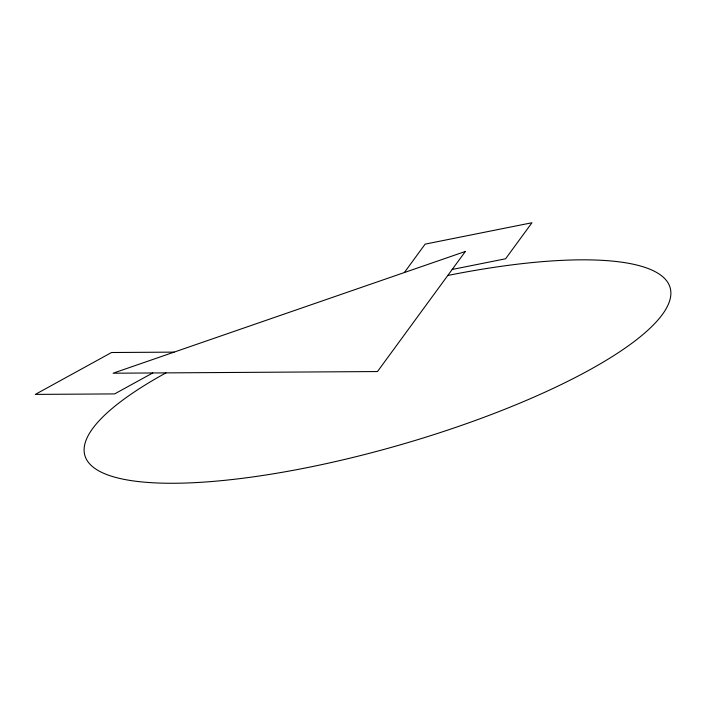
<?xml version="1.0" encoding="UTF-8"?>
<svg xmlns="http://www.w3.org/2000/svg" width="706" height="706" viewBox="0 0 706 706"><rect width="100%" height="100%" fill="white"/><g stroke="black" fill="none" stroke-linecap="round" stroke-linejoin="round"><path stroke-width="1.06" d="M404.353 272.542L425.144 244.126L531.962 222.752L505.593 258.775L452.184 269.471M152.743 372.962L114.619 393.913L35.3 394.407L111.539 352.515L174.1 352.126M447.789 275.472A304.418 76.733 -16 0 1 645.787 332.094A304.418 76.733 -16 0 1 213.989 481.333A304.418 76.733 -16 0 1 165.963 372.883M465.369 251.451L377.481 371.55L113.084 373.218L465.369 251.451"/></g></svg>
